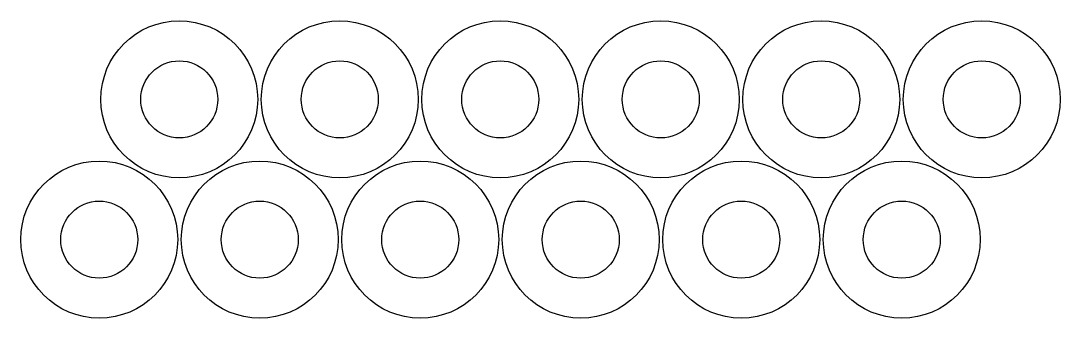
# Model space of a CAD drawing. Header units: inches. Extents: x -109 to 1335, y -109 to 304.
import ezdxf

# ---------------------------------------------------------------- set-up
doc = ezdxf.new("R2010")
doc.units = ezdxf.units.IN
doc.header["$MEASUREMENT"] = 0

msp = doc.modelspace()

# ---------------------------------------------------------------- linework, layer by layer
for centre, radius in [((111.2, 194.6), 109), ((334.2, 194.6), 109), ((557.2, 194.6), 109), ((780.2, 194.6), 109), ((1003.2, 194.6), 109), ((1226.2, 194.6), 109), ((111.2, 194.6), 53.5), ((334.2, 194.6), 53.5), ((557.2, 194.6), 53.5), ((780.2, 194.6), 53.5), ((1003.2, 194.6), 53.5), ((1226.2, 194.6), 53.5), ((0, 0), 109), ((223, 0), 109), ((446, 0), 109), ((669, 0), 109), ((892, 0), 109), ((1115, 0), 109), ((0, 0), 53.5), ((223, 0), 53.5), ((446, 0), 53.5), ((669, 0), 53.5), ((892, 0), 53.5), ((1115, 0), 53.5)]:
    msp.add_circle(centre, radius)

doc.saveas('drawing.dxf')
